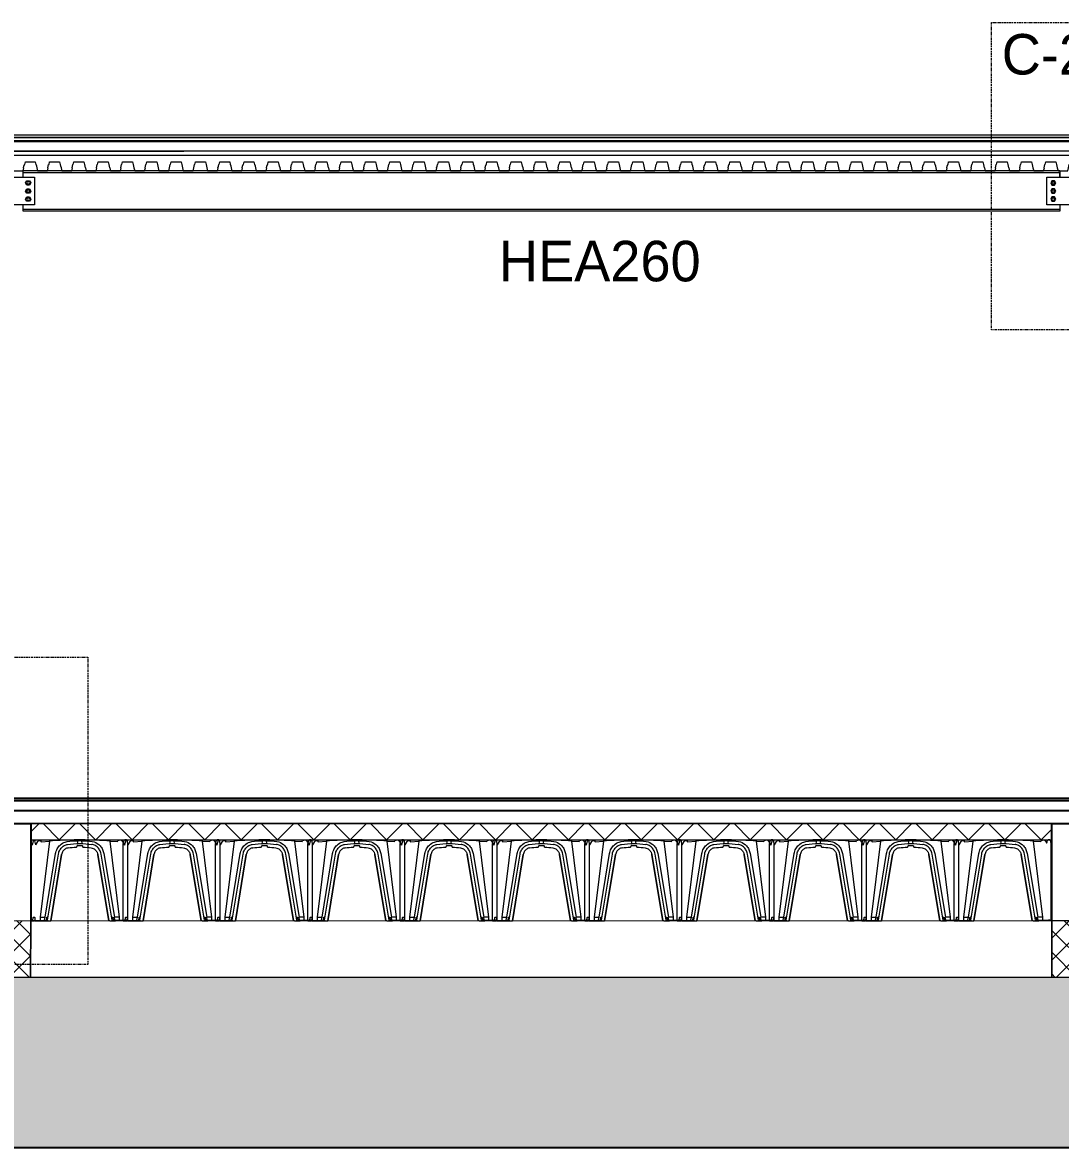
# Model space of a CAD drawing. Header units: millimetres. Extents: x -6949 to 549764, y -83146 to 127128.
# Drawn here: x 273671 to 280079, y 60513 to 67459 of the extents above; entities that cross this region are included whole.
import ezdxf

# ---------------------------------------------------------------- set-up
doc = ezdxf.new("R2010")
doc.units = ezdxf.units.MM
doc.linetypes.add('Centro', pattern=[31.75, 6.35, -4.7625, 15.875, -4.7625])
for name, color, linetype, lineweight in [('armatura', 1, 'Continuous', 15), ('bulloni', 5, 'Continuous', 9), ('fonda', 7, 'Continuous', 18), ('iglù', 252, 'Continuous', 9), ('Layer4', 7, 'Continuous', 15), ('LINEA DI SEZIONE', 1, 'Centro', 9), ('piastra', 6, 'Continuous', 18), ('S-BEAM', 5, 'Continuous', 18), ('solaio2', 7, 'Continuous', 9)]:
    doc.layers.add(name, color=color, linetype=linetype, lineweight=lineweight)
doc.layers.add('quote', color=7, linetype='Continuous', lineweight=5, true_color=0x383838)
doc.styles.get("Standard").update_dxf_attribs({"font": ''})
doc.styles.get('Standard').set_extended_font_data('Bahnschrift Light')

# ---------------------------------------------------------------- blocks, each defined once
blk = doc.blocks.new('*U373')
at = {"layer": 'bulloni'}
blk.add_lwpolyline([(-15.6, 0), (-7.8, -13.5), (7.8, -13.5), (15.6, 0), (7.8, 13.5), (-7.8, 13.5)], close=True, dxfattribs=at)
for radius in [9, 7.88]:
    blk.add_circle((0, 0), radius, dxfattribs=at)
blk = doc.blocks.new('*U374')
at = {"color": 0, "linetype": 'ByBlock', "lineweight": -2, "transparency": 16777216}
for p in [(0, 0), (0, -50), (0, -100)]:
    blk.add_blockref('*U373', p, dxfattribs=at)
blk = doc.blocks.new('*U399')
at = {"layer": 'bulloni'}
blk.add_lwpolyline([(-15.6, 0), (-7.8, -13.5), (7.8, -13.5), (15.6, 0), (7.8, 13.5), (-7.8, 13.5)], close=True, dxfattribs=at)
for radius in [9, 7.88]:
    blk.add_circle((0, 0), radius, dxfattribs=at)
blk = doc.blocks.new('*U400')
at = {"color": 0, "linetype": 'ByBlock', "lineweight": -2, "transparency": 16777216}
for p in [(0, 0), (0, -50), (0, -100)]:
    blk.add_blockref('*U399', p, dxfattribs=at)
blk = doc.blocks.new('solido h 50')
at = {"linetype": 'Continuous'}
for p, q in [((107.6, 927.3), (108.9, 933.3)), ((107.6, 927.3), (107.6, 927.3)), ((107.6, 927.2), (107.6, 927.3)), ((107.6, 927.2), (107.6, 927.2)), ((107.6, 925.6), (107.6, 927.2)), ((110.2, 934.3), (113.1, 934.3)), ((115.6, 928.1), (114.5, 933.3)), ((117.8, 931.5), (115.8, 928.1)), ((140.9, 931.9), (123.5, 790.9)), ((126.8, 930.8), (126.5, 931.3)), ((140.8, 931.6), (126.8, 930.8)), ((140.9, 931.9), (140.9, 931.9)), ((140.9, 931.9), (140.9, 931.9)), ((140.9, 931.9), (140.9, 931.9)), ((140.9, 931.9), (140.9, 931.9)), ((141.6, 932.6), (141.6, 932.6)), ((150.4, 933.4), (150.3, 933.4)), ((174.8, 934.2), (174.6, 934.2)), ((177, 934.2), (174.7, 934.2)), ((176.1, 934.2), (174.8, 934.2)), ((177, 934.2), (176.1, 934.2)), ((177.3, 934.2), (177, 934.2)), ((177.3, 934.2), (177.3, 934.2)), ((177.3, 934.2), (177.3, 934.2)), ((177.9, 934.2), (177.3, 934.2)), ((177.9, 934.2), (177.3, 934.2)), ((177.9, 934.2), (177.9, 934.2)), ((179, 934.2), (177.9, 934.2)), ((206.9, 934.3), (186.3, 934.3)), ((186.3, 934.3), (206.9, 934.3)), ((190.6, 920.7), (190.6, 920.7)), ((190.6, 920.7), (190.7, 920.7)), ((190.6, 920.7), (190.7, 920.7)), ((190.6, 920.7), (190.6, 920.7)), ((191.4, 921.8), (191.3, 921.3)), ((191.3, 921.3), (191.3, 921.3)), ((191.3, 921.3), (191.3, 921.3)), ((191.6, 922.7), (191.4, 921.9)), ((191.4, 921.9), (191.4, 921.8)), ((191.6, 922.9), (191.6, 922.9)), ((191.6, 922.9), (191.6, 922.7)), ((191.6, 922.9), (191.6, 922.9)), ((191.9, 927.2), (193, 932.3)), ((192.2, 923.6), (192.2, 923.6)), ((200, 934.3), (193.2, 934.3)), ((193.2, 934.3), (193.2, 934.3)), ((199.3, 933), (193.9, 933)), ((200, 934.3), (200, 934.3)), ((200.1, 932.3), (201.2, 927.2)), ((201.5, 922.9), (201.5, 922.9)), ((201.6, 922.7), (201.5, 922.9)), ((201.5, 922.9), (201.5, 922.9)), ((201.7, 921.9), (201.6, 922.7)), ((201.8, 921.6), (201.7, 921.9)), ((201.9, 921.3), (201.8, 921.6)), ((201.9, 921.3), (201.9, 921.3)), ((201.9, 921.3), (201.9, 921.3)), ((202.5, 920.7), (202.6, 920.7)), ((202.6, 920.7), (202.9, 920.7)), ((202.9, 920.7), (202.6, 920.7)), ((242.8, 933.4), (242.8, 933.4)), ((251.6, 932.6), (251.6, 932.6)), ((252.3, 931.9), (252.3, 931.9)), ((252.3, 931.9), (252.3, 931.9)), ((252.3, 931.9), (252.3, 931.9)), ((252.3, 931.9), (252.3, 931.9)), ((252.3, 931.9), (269.6, 790.9)), ((267.8, 930.7), (252.3, 931.6)), ((277.7, 924.7), (274.2, 930.9)), ((277.7, 924.7), (277.7, 924.7)), ((278, 924.7), (279.6, 932.3)), ((278, 924.7), (278, 924.7)), ((278, 924.7), (278, 924.7)), ((278, 924.7), (278, 924.7)), ((280.5, 933), (281.9, 933)), ((282.8, 932.3), (284.5, 924.3)), ((284.5, 924.3), (284.5, 924.4)), ((284.5, 924.4), (284.5, 924.4)), ((286.3, 927.1), (284.7, 924.3)), ((284.8, 924.3), (284.7, 924.3)), ((287.1, 927.3), (286.6, 927.3)), ((287.1, 927.3), (287.1, 927.3)), ((287.1, 784.3), (287.1, 927.3)), ((107.6, 785.4), (107.6, 907.8)), ((151.9, 908.6), (132.4, 790.9)), ((136.8, 785.3), (157.1, 907.8)), ((163, 906.8), (142.7, 784.3)), ((142.7, 784.3), (163, 906.8)), ((151.9, 908.6), (151.9, 908.6)), ((163, 906.8), (163, 906.8)), ((163, 906.8), (163, 906.8)), ((230.2, 906.8), (230.2, 906.8)), ((250.4, 784.3), (230.2, 906.8)), ((230.2, 906.8), (230.2, 906.8)), ((230.2, 906.8), (250.4, 784.3)), ((256.3, 785.3), (236, 907.8)), ((241.2, 908.6), (241.2, 908.6)), ((260.7, 790.9), (241.2, 908.6)), ((107.6, 785.4), (108.2, 785.4)), ((107.6, 784.9), (107.6, 785.4)), ((108.2, 784.9), (107.6, 784.9)), ((107.6, 784.9), (107.6, 784.9)), ((108.2, 785.4), (108.6, 785.4)), ((108.5, 784.9), (108.2, 784.9)), ((108.5, 784.9), (109.7, 784.9)), ((109.8, 785.4), (108.6, 785.4)), ((112.7, 784.9), (109.7, 784.9)), ((109.8, 785.4), (112.2, 785.4)), ((113.5, 785.4), (112.2, 785.4)), ((113.9, 784.9), (112.7, 784.9)), ((112.8, 784.3), (112.7, 784.9)), ((112.8, 784.3), (114, 784.3)), ((114, 785.4), (113.5, 785.4)), ((113.9, 784.9), (130.1, 784.9)), ((114, 784.3), (113.9, 784.9)), ((123.5, 785.4), (114, 785.4)), ((114, 784.3), (130.1, 784.3)), ((123.5, 790.9), (123.4, 784.9)), ((124.4, 790.9), (123.5, 790.9)), ((124.4, 790.9), (132.5, 790.9)), ((130.1, 784.9), (136.4, 784.9)), ((136.8, 784.3), (130.1, 784.3)), ((131.5, 785.3), (132.5, 790.9)), ((135.3, 790.1), (134.9, 785)), ((137.3, 790.9), (136.2, 790.9)), ((136.8, 785.1), (136.8, 784.3)), ((141.1, 784.3), (136.8, 784.3)), ((141.1, 784.3), (142.7, 784.3)), ((252.1, 784.3), (250.4, 784.3)), ((256.5, 784.3), (252.1, 784.3)), ((255.9, 790.9), (256.9, 790.9)), ((256.3, 785.3), (256.4, 784.9)), ((256.8, 784.9), (256.4, 784.9)), ((256.4, 784.9), (256.5, 784.3)), ((256.5, 784.3), (256.9, 784.3)), ((287.1, 784.9), (256.8, 784.9)), ((256.8, 784.9), (256.8, 784.9)), ((256.9, 784.3), (256.9, 784.3)), ((263.1, 784.3), (256.9, 784.3)), ((258.3, 785), (257.8, 790.1)), ((268.7, 790.9), (260.7, 790.9)), ((261.6, 785.3), (260.7, 790.9)), ((279.3, 784.3), (263.1, 784.3)), ((268.7, 790.9), (269.6, 790.9)), ((269.6, 790.9), (269.7, 784.9)), ((279.3, 784.3), (280.5, 784.3)), ((279.9, 790.1), (279.5, 785)), ((286.7, 784.3), (280.5, 784.3)), ((281.8, 790.9), (280.8, 790.9)), ((283.2, 785), (282.7, 790.1)), ((287.1, 784.3), (286.7, 784.3))]:
    blk.add_line(p, q, dxfattribs=at)
for points in [[(173.4, 931, 0.136663), (161.4, 925.6, 0.075513), (156.2, 919.8, 0.069948), (152.9, 912.6, 0.0344), (151.9, 908.6)], [(157.1, 907.8, -0.089518), (159.9, 915.6, -0.08462), (164.5, 921.1, -0.102034), (171.3, 925, -0.039458), (174.2, 925.6)], [(175.1, 919.3, 0.133193), (168.5, 916.4, 0.106303), (164.5, 911.4, 0.076859), (163, 906.8)], [(191.6, 922.9, -0.162784), (192, 923.5, -0.095787), (192.2, 923.6)], [(201, 923.6, -0.128744), (201.2, 923.4, -0.135765), (201.5, 922.9)], [(218, 919.3, -0.115244), (223.8, 917, -0.089496), (227.6, 913.3, -0.111107), (230.2, 906.8)], [(236, 907.8, 0.089518), (233.3, 915.6, 0.08462), (228.7, 921.1, 0.102034), (221.9, 925, 0.039458), (219, 925.6)], [(241.2, 908.6, 0.07966), (238.3, 917.5, 0.08148), (233.1, 924.4, 0.113923), (223.6, 930.1, 0.040821), (219.8, 931)]]:
    blk.add_lwpolyline(points, format="xyb", dxfattribs=at)
for centre, radius, start, end in [((-10694, 899.6), 10801.6, 0.04323, 0.13798), ((110.2, 933), 1.35, 90, 168), ((113.1, 933), 1.35, 12, 90), ((115.7, 928.1), 0.159, 213.856, 328.0392), ((122.1, 929.1), 4.95, 27, 150), ((141.6, 931.9), 0.75, 91.9179, 173.9883), ((141.6, 931.8), 0.75, 91.9181, 173.9882), ((167.2, 680.5), 253.4, 91.6199, 95.8125), ((188.6, 116.1), 818.2, 90.9842, 92.0008), ((196.6, 773.8), 158.8, 91.2231, 98.3969), ((196.6, 773.8), 153.4, 89.9999, 98.3968), ((196.6, 773.8), 147, 92.3342, 98.3969), ((196.6, 773.8), 147, 92.3339, 98.3969), ((196.6, -692.2), 1626.5, 90.3633, 90.6196), ((186.3, 932.8), 1.5, 90, 90.3633), ((190.6, 921.5), 0.75, 276.8301, 347.6969), ((190.6, 921.5), 0.75, 276.7973, 347.7432), ((196.3, 767.4), 156.2, 89.9081, 91.5201), ((193.2, 933), 1.35, 90, 98.8655), ((193.9, 932.1), 0.9, 90, 168), ((196.6, 773.8), 153.4, 81.6032, 90.0001), ((196.8, 763.3), 160.4, 88.5128, 90.0819), ((199.3, 932.1), 0.9, 12, 90), ((200, 933), 1.35, 81.1345, 90), ((196.6, 773.8), 158.8, 81.6031, 88.7768), ((202.6, 921.5), 0.75, 192.2309, 262.2068), ((202.6, 921.5), 0.751, 192.2044, 262.2384), ((196.6, 773.8), 147, 81.6031, 87.5469), ((196.6, 773.8), 147, 81.6031, 87.5469), ((203.8, 90.8), 843.5, 88.01, 89.7898), ((225.9, 680.5), 253.4, 84.1906, 88.3832), ((251.6, 931.9), 0.75, 6.0149, 88.0851), ((251.6, 931.9), 0.75, 6.0148, 88.0852), ((271, 929.1), 3.6, 30, 152.9143), ((277.8, 924.8), 0.15, 213.9796, 339.3171), ((280.5, 932.1), 0.9, 90, 168), ((281.9, 932.1), 0.9, 12, 90), ((284.6, 924.4), 0.15, 200.4704, 330.0115), ((284.6, 924.4), 0.15, 192.0138, 329.9989), ((286.6, 927), 0.3, 90.0075, 149.9931), ((108.2, 906.6), 1.17, 78.7223, 91.1428), ((131.1, 785.3), 0.452, 269.7718, 350.4703), ((134.8, 785), 0.15, 270, 355), ((136.2, 790), 0.9, 90, 175), ((136.4, 785.3), 0.45, 270, 324.2654), ((136.4, 785.3), 0.45, 324.2654, 350.6), ((137.3, 790), 0.9, 56.716, 90), ((255.9, 790), 0.9, 90, 123.284), ((256.9, 790), 0.9, 5, 90), ((258.4, 785), 0.15, 185, 270), ((262.1, 785.3), 0.452, 189.5297, 270.2282), ((279.3, 785), 0.15, 270, 355), ((280.8, 790), 0.9, 90, 175), ((281.8, 790), 0.9, 5, 90), ((283.3, 785), 0.15, 185, 270)]:
    blk.add_arc(centre, radius, start, end, dxfattribs=at)
blk = doc.blocks.new('*U479')
at = {"layer": 'iglù', "linetype": 'Continuous', "xscale": -3.333639676299367, "yscale": 3.333639676299367, "zscale": 3.333639676299367}
blk.add_blockref('solido h 50', (658, -2864.7), dxfattribs=at)
blk = doc.blocks.new('*U480')
at = {"layer": 'S-BEAM', "color": 0, "linetype": 'ByBlock', "lineweight": -2, "transparency": 16777216}
for p in [(0, 0), (570, 0), (1140, 0), (1710, 0), (2280, 0), (2850, 0), (3420, 0), (3990, 0), (4560, 0), (5130, 0), (5700, 0)]:
    blk.add_blockref('*U479', p, dxfattribs=at)
blk = doc.blocks.new('*U487')
at = {"layer": 'Layer4'}
for points in [[(-109.7, 11.3), (-105.8, 27.5), (-44.2, 27.5), (-40.3, 11.3)], [(-35.1, -10), (-33.5, -8.6), (-35.8, 1.1), (-38.2, 10.8), (-40.3, 11.3)], [(35.1, -10), (33.5, -8.6), (35.8, 1.1), (38.2, 10.8), (40.3, 11.3)], [(40.3, 11.3), (44.2, 27.5), (105.8, 27.5), (109.7, 11.3)], [(-35.1, -10), (-30.7, -27.5), (30.7, -27.5), (35.1, -10)]]:
    blk.add_lwpolyline(points, dxfattribs=at)
blk = doc.blocks.new('*U488')
at = {"layer": 'fonda', "color": 0, "linetype": 'ByBlock', "lineweight": -2, "transparency": 16777216}
for p in [(7800, 0), (7950, 0), (8100, 0), (8250, 0), (8400, 0), (8550, 0), (8700, 0), (8850, 0), (9000, 0), (9150, 0), (9300, 0), (9450, 0), (9600, 0), (9750, 0), (9900, 0), (10050, 0), (10200, 0), (10350, 0), (10500, 0), (10650, 0), (10800, 0), (10950, 0), (11100, 0), (11250, 0), (11400, 0), (11550, 0), (11700, 0), (11850, 0), (12000, 0), (12150, 0), (12300, 0), (12450, 0), (12600, 0), (12750, 0), (12900, 0), (13050, 0), (13200, 0), (13350, 0), (13500, 0), (13650, 0), (13800, 0), (13950, 0), (14100, 0), (14250, 0)]:
    blk.add_blockref('*U487', p, dxfattribs=at)

msp = doc.modelspace()

# ---------------------------------------------------------------- hatches: boundary and pattern name
h = msp.add_hatch()
h.set_pattern_fill('EARTH', color=23, scale=41, angle=57)
h.set_pattern_definition([(57, (49914.32, -0.46), (-76.5511, 360.14466), [260.35, -260.35]), (57, (49832.44, 52.71), (-76.5511, 360.14466), [260.35, -260.35]), (57, (49750.56, 105.9), (-76.5511, 360.14466), [260.35, -260.35]), (147, (49741, 150.9), (-360.14466, -76.5511), [260.35, -260.35]), (147, (49794.17, 232.79), (-360.14466, -76.5511), [260.35, -260.35]), (147, (49847.34, 314.67), (-360.14466, -76.5511), [260.35, -260.35])])
h.paths.add_polyline_path([(305727.8, 62512.5), (304724.8, 62512.5), (304724.8, 61563), (264024.8, 61563), (264024.8, 62513), (263024.8, 62513), (263024.8, 60513), (301224.8, 60513), (305727.8, 60513)])
at = {"layer": 'fonda'}
h = msp.add_hatch(dxfattribs=at)
h.set_pattern_fill('ANSI37', color=256, scale=30)
h.paths.add_polyline_path([(272953.9, 61913.5), (272524.8, 61913.5), (272524.8, 61913), (272524.8, 61563.4), (273720.9, 61563.4), (273721.9, 61913.3), (273295.7, 61914.4), (273295.7, 62512.9), (272953.9, 62512.9)])
h = msp.add_hatch(dxfattribs=at)
h.set_pattern_fill('ANSI37', color=256, scale=30)
h.paths.add_polyline_path([(280453.9, 61913.5), (280024.8, 61913.5), (280024.8, 61913), (280024.8, 61563.4), (281220.9, 61563.4), (281221.9, 61913.3), (280795.7, 61914.4), (280795.7, 62512.9), (280453.9, 62512.9)])
at = {"layer": 'S-BEAM', "true_color": 0xc7c8ca}
h = msp.add_hatch(dxfattribs=at)
h.set_pattern_fill('ANSI37', color=9, scale=50)
h.paths.add_polyline_path([(280022.3, 62513.1), (273722.3, 62513), (273722.3, 62413), (280022.3, 62413.1)])

# ---------------------------------------------------------------- linework, layer by layer
at = {"color": 0, "lineweight": 9}
for points in [[(265083.8, 66764.8), (303665.8, 66764.8), (303665.8, 66748.4), (265083.8, 66748.4)], [(265083.8, 66748.4), (303665.8, 66748.4), (303665.8, 66728.4), (265083.8, 66728.4)]]:
    msp.add_lwpolyline(points, close=True, dxfattribs=at)
msp.add_lwpolyline([(265083.8, 66663.4), (265083.8, 66723.4), (303665.8, 66723.4), (303665.8, 66663.4), (265083.8, 66663.4)], dxfattribs=at)
msp.add_lwpolyline([(265024.8, 62669.8), (303724.8, 62669.8), (303724.8, 62653.4), (265024.8, 62653.4)], close=True)
for points in [[(265024.8, 62513.4), (265024.8, 62593.4), (303724.8, 62593.4)], [(264024.8, 62513), (263024.8, 62513), (263024.8, 60513), (301224.8, 60513), (305727.8, 60513), (305727.8, 62512.5), (304724.8, 62512.5)], [(273552.3, 62513), (273722.3, 62513), (273721.9, 61913.3)], [(280024.8, 61913.5), (280024.8, 62513), (280194.8, 62513)]]:
    msp.add_lwpolyline(points)
at = {"layer": 'armatura'}
msp.add_lwpolyline([(265113.8, 66640.4), (303644.1, 66640.4)], dxfattribs=at)
at = {"layer": 'fonda'}
for points in [[(272953.9, 61913.5), (272953.9, 62512.9), (273295.7, 62512.9), (273295.7, 61914.4), (273721.9, 61913.3), (273720.9, 61563.4), (272524.8, 61563.4), (272524.8, 61913.5)], [(280453.9, 61913.5), (280453.9, 62512.9), (280795.7, 62512.9), (280795.7, 61914.4), (281221.9, 61913.3), (281220.9, 61563.4), (280024.8, 61563.4), (280024.8, 61913.5)], [(273721.9, 61913.3), (280024.8, 61913.5), (280024.8, 61563.4), (273720.9, 61563.4)]]:
    msp.add_lwpolyline(points, close=True, dxfattribs=at)
for points in [[(280022.3, 62513), (273722.3, 62513), (273719.4, 61913.3), (280022.3, 61913.5), (280022.3, 62513)], [(280024.8, 62513), (273722.3, 62513), (273721.9, 61913.3), (280024.8, 61913.5), (280024.8, 62513)]]:
    msp.add_lwpolyline(points, dxfattribs=at)
at = {"layer": 'LINEA DI SEZIONE'}
for points in [[(279652, 67458.8), (281634.1, 67458.8), (281634.1, 65561.6), (279652, 65561.6)], [(272091.3, 63539.3), (274073.5, 63539.3), (274073.5, 61642), (272091.3, 61642)]]:
    msp.add_lwpolyline(points, close=True, dxfattribs=at)
at = {"layer": 'piastra'}
for points in [[(273575.8, 66503.4), (273745.8, 66503.4), (273745.8, 66333.4), (273575.8, 66333.4)], [(279993.8, 66503.4), (280163.8, 66503.4), (280163.8, 66333.4), (279993.8, 66333.4)]]:
    msp.add_lwpolyline(points, close=True, dxfattribs=at)
at = {"layer": 'S-BEAM'}
for p, q in [((280073.8, 66543.4), (273675.8, 66543.4)), ((273675.8, 66503.4), (273675.8, 66543.4)), ((280073.8, 66543.4), (280073.8, 66506.9)), ((280073.8, 66543.4), (280073.8, 66503.4)), ((280073.8, 66530.9), (273675.8, 66530.9)), ((280073.8, 66506.9), (280073.8, 66530.9)), ((280073.8, 66506.9), (280073.8, 66503.4)), ((273675.8, 66293.4), (273675.8, 66333.4)), ((280073.8, 66333.4), (280073.8, 66293.4)), ((280073.8, 66333.4), (280073.8, 66293.4)), ((273675.8, 66305.9), (280073.8, 66305.9)), ((280073.8, 66293.4), (273675.8, 66293.4)), ((280073.8, 66305.9), (280073.8, 66293.4))]:
    msp.add_line(p, q, dxfattribs=at)
at = {"layer": 'solaio2'}
for points in [[(265083.8, 66543.4), (265083.8, 66663.4), (274665.8, 66663.4)], [(273722.3, 62513), (280022.3, 62512.6)], [(273722.3, 62413), (280022.3, 62413.1)]]:
    msp.add_lwpolyline(points, dxfattribs=at)

# ---------------------------------------------------------------- block references
at = {"xscale": -1}
msp.add_blockref('*U400', (273705.8, 66468.4), dxfattribs=at)
msp.add_blockref('*U374', (280033.8, 66468.4))
at = {"layer": 'fonda'}
msp.add_blockref('*U488', (265844.1, 66570.9), dxfattribs=at)
at = {"layer": 'S-BEAM'}
msp.add_blockref('*U480', (274021.5, 62163), dxfattribs=at)

# ---------------------------------------------------------------- texts
at = {"layer": 'LINEA DI SEZIONE', "insert": (279716.2, 67387.6), "char_height": 250, "attachment_point": 1}
msp.add_mtext_dynamic_manual_height_columns('C-2', width=854.219, gutter_width=1, heights=[0], dxfattribs=at)
at = {"layer": 'quote', "insert": (276612.3, 66110.8), "char_height": 250, "attachment_point": 1}
msp.add_mtext_dynamic_manual_height_columns('HEA260', width=854.219, gutter_width=1, heights=[0], dxfattribs=at)

doc.saveas('drawing.dxf')
